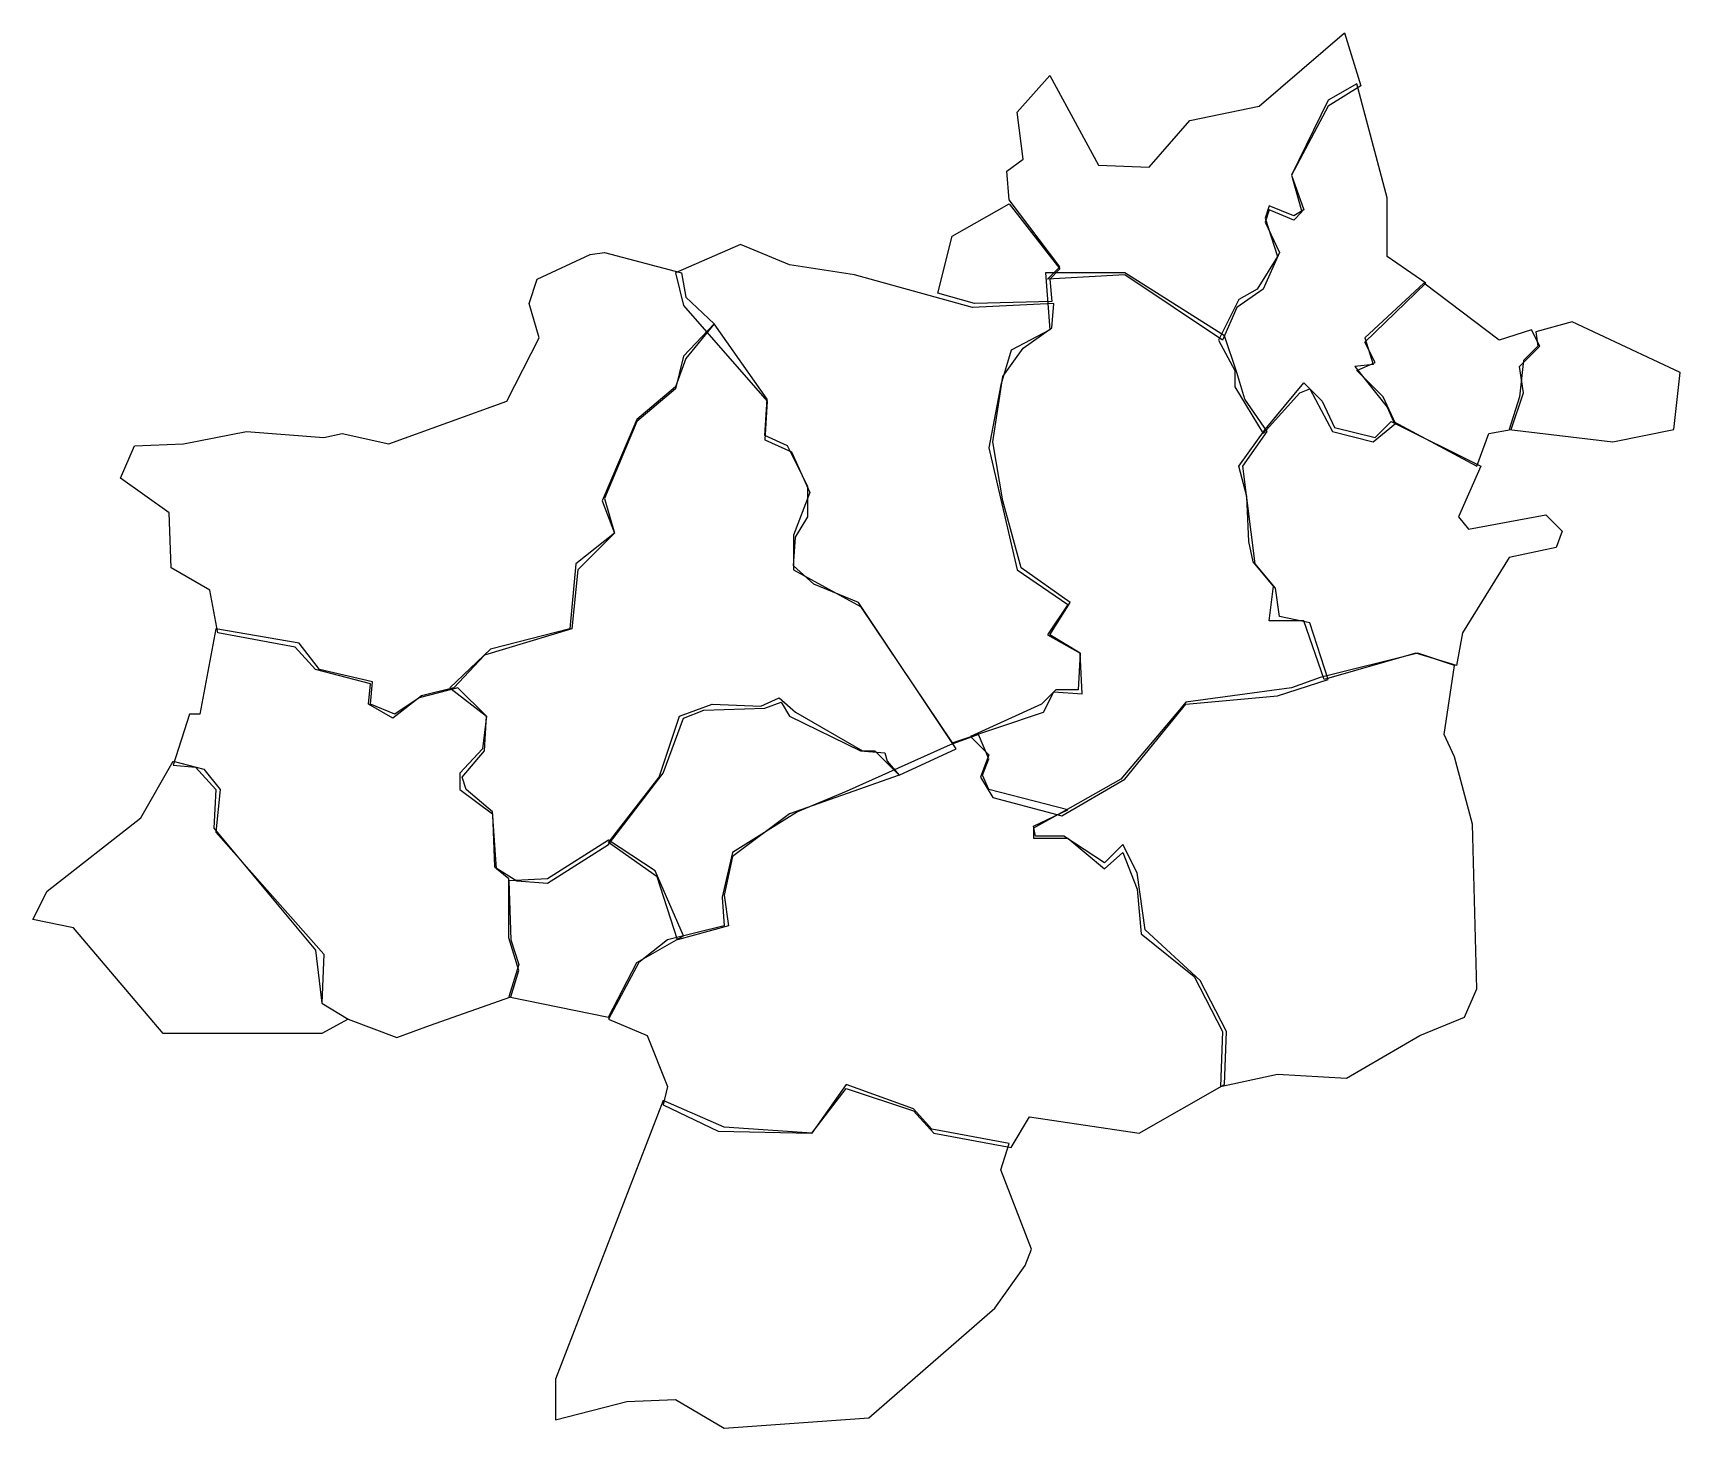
# Model space of a CAD drawing. Extents: x -95 to 559, y 176 to 731.
import ezdxf

# ---------------------------------------------------------------- set-up
doc = ezdxf.new("R2010")
doc.units = 0
doc.layers.add('Layer_1', color=7, linetype='CONTINUOUS')

msp = doc.modelspace()

# ---------------------------------------------------------------- linework, layer by layer
at = {"layer": 'Layer_1', "color": 7}
for points in [[(307.894496, 632.759556), (312.743232, 637.608284), (292.540176, 664.276316), (291.732056, 675.59002), (298.197032, 680.438756), (295.772664, 699.025564), (308.702616, 713.571756), (328.097544, 678.014388), (348.3006, 677.206268), (364.46304, 695.793076), (391.939184, 701.449924), (425.880312, 730.542324), (432.345288, 709.531148), (419.415336, 701.449924), (404.869144, 673.97378), (408.909752, 659.42758), (405.677264, 656.195092), (395.9798, 660.2357), (394.363552, 655.386972), (400.020408, 643.26514), (393.555432, 628.718948), (383.049848, 621.445844), (377.392992, 608.515892), (338.603136, 634.375796), (307.894496, 632.759556)], [(430.729048, 710.339268), (419.415336, 703.874292), (404.869144, 673.97378), (409.717872, 660.2357), (405.677264, 657.81134), (395.9798, 661.851948), (394.363552, 657.003212), (399.212288, 641.6489), (391.131064, 628.718948), (383.857968, 624.678332), (375.776744, 608.515892), (382.24172, 596.39406), (382.24172, 589.929084), (393.555432, 571.342276), (408.101632, 587.504724), (412.14224, 589.120964), (421.031584, 572.150404), (437.194024, 568.109788), (446.083368, 575.382892), (441.234632, 585.888476), (430.729048, 596.39406), (438.002144, 599.626548), (433.961536, 607.707772), (458.205192, 631.143308), (442.850872, 641.6489), (442.850872, 665.084436), (430.729048, 710.339268)], [(264.255904, 627.1027), (269.91276, 649.730116), (292.540176, 662.660068), (312.743232, 636.800164), (308.702616, 632.759556), (309.510736, 623.870212), (278.802104, 623.062092), (264.255904, 627.1027)], [(-54.952298, 566.493548), (-35.55737, 567.301668), (-10.505586, 572.150404), (20.203051, 569.726036), (27.47615, 571.342276), (46.062956, 567.301668), (92.934032, 584.272236), (105.863984, 609.324012), (101.823376, 623.062092), (105.055864, 632.759556), (126.06704, 642.45702), (131.723888, 643.26514), (162.432528, 635.183924), (164.048776, 625.48646), (175.36248, 614.980868), (163.240648, 602.050916), (160.00816, 589.120964), (144.653848, 576.191012), (131.723888, 545.482372), (135.764504, 531.7443), (121.218304, 517.1981), (118.793936, 493.762564), (84.044688, 483.25698), (71.922862, 470.327028), (58.992909, 467.09454), (47.6792, 458.205196), (37.981736, 463.862052), (38.789858, 471.943268), (16.970562, 477.600124), (8.889342, 486.489468), (-21.819295, 492.146324), (-25.051783, 509.116884), (-40.406102, 518.006228), (-41.214224, 539.825524), (-60.609153, 553.563596), (-54.952298, 566.493548)], [(160.00816, 635.183924), (163.240648, 622.253972), (196.373656, 584.272236), (195.565536, 568.917916), (206.07112, 564.06918), (213.344216, 547.90674), (206.87924, 530.93618), (206.87924, 517.1981), (233.547272, 502.651908), (269.91276, 448.507732), (306.278248, 460.629564), (310.318864, 468.71078), (321.632568, 467.90266), (320.824448, 484.0651), (308.702616, 491.338196), (316.78384, 504.268148), (297.388912, 518.006228), (290.115808, 544.674252), (286.0752, 568.109788), (290.115808, 593.9697), (298.197032, 605.283404), (309.510736, 613.364628), (310.318864, 623.062092), (277.993984, 621.445844), (231.122904, 634.375796), (205.263, 638.416412), (185.868072, 646.497628), (160.00816, 635.183924)], [(307.086376, 635.183924), (308.702616, 612.5565), (293.348296, 604.475284), (289.307688, 590.737212), (284.45896, 565.685428), (295.772664, 517.1981), (315.97572, 503.460028), (307.894496, 491.338196), (320.824448, 484.0651), (320.016328, 469.5189), (311.126984, 469.5189), (305.470128, 463.862052), (277.185856, 450.9321), (284.45896, 443.658996), (281.226472, 434.769652), (286.0752, 426.688436), (313.551352, 419.41534), (338.603136, 433.961532), (362.846792, 463.862052), (399.212288, 467.09454), (419.415336, 473.559516), (412.14224, 496.186932), (400.020408, 498.6113), (398.40416, 509.925004), (390.322944, 519.622468), (385.474208, 558.412324), (395.171672, 572.150404), (386.282336, 585.080356), (383.049848, 595.58594), (378.201112, 610.13214), (338.603136, 635.183924), (307.086376, 635.183924)], [(457.397072, 631.143308), (433.961536, 609.324012), (437.194024, 598.818428), (429.92092, 598.010308), (442.850872, 581.847868), (445.27524, 576.191012), (478.408248, 558.412324), (483.256976, 571.342276), (492.14632, 572.958524), (496.995056, 587.504724), (495.378808, 598.010308), (503.460032, 606.091524), (500.227544, 612.5565), (487.297584, 608.515892), (457.397072, 631.143308)], [(501.843784, 611.74838), (502.651904, 606.091524), (496.995056, 600.434676), (495.378808, 585.888476), (491.3382, 572.958524), (532.552424, 568.109788), (556.79608, 572.958524), (559.220448, 595.58594), (516.389984, 615.788988), (501.843784, 611.74838)], [(175.36248, 614.980868), (164.048776, 601.242796), (160.00816, 589.929084), (144.653848, 576.999132), (130.915768, 544.674252), (135.764504, 531.7443), (120.410184, 519.622468), (117.985816, 493.762564), (86.469056, 485.681348), (70.306617, 470.327028), (84.852816, 459.013316), (83.236568, 446.083364), (74.347227, 436.3859), (74.347227, 429.920924), (87.277176, 420.22346), (88.085304, 399.212284), (96.974648, 393.555428), (109.096472, 392.747308), (133.340136, 408.101628), (155.159432, 436.3859), (163.240648, 458.205196), (171.321872, 461.437684), (195.565536, 462.245804), (202.030512, 464.670172), (205.263, 459.013316), (233.547272, 445.275244), (243.244736, 444.467124), (244.052856, 441.234636), (248.901584, 435.57778), (271.529008, 446.083364), (232.739144, 504.268148), (214.960464, 511.541252), (206.87924, 518.814348), (207.68736, 530.12806), (212.536096, 538.209276), (212.536096, 550.331108), (204.454872, 566.493548), (195.565536, 570.534156), (196.373656, 585.080356), (175.36248, 614.980868)], [(394.363552, 572.958524), (409.717872, 591.545332), (416.990968, 584.272236), (421.839704, 573.766644), (438.002144, 569.726036), (444.46712, 576.191012), (480.024488, 558.412324), (471.135144, 538.209276), (475.17576, 533.360548), (505.884392, 539.017396), (512.349368, 532.55242), (509.925008, 526.087444), (491.3382, 522.046836), (472.751392, 492.146324), (470.327024, 479.216364), (454.164584, 484.0651), (417.799096, 473.559516), (409.717872, 496.995052), (395.9798, 496.995052), (397.59604, 510.733124), (389.514824, 520.430588), (387.898576, 528.511812), (387.090456, 546.2905), (383.857968, 558.412324), (394.363552, 572.958524)], [(73.539106, 470.327028), (58.184786, 466.286412), (48.487322, 459.821436), (38.789858, 463.862052), (39.59798, 472.751388), (18.586807, 477.600124), (10.505586, 488.105708), (-22.627417, 493.762564), (-29.092394, 459.821436), (-33.133003, 459.821436), (-39.59798, 439.618388), (-30.708638, 438.810268), (-22.627417, 429.920924), (-23.435539, 414.566604), (16.970562, 366.079284), (19.394929, 345.068108), (29.900515, 338.603132), (49.295444, 331.330036), (62.225397, 336.178764), (94.55028, 347.492476), (97.782768, 357.99806), (93.74216, 370.928012), (93.74216, 394.363556), (88.893424, 398.404164), (87.277176, 421.03158), (76.771594, 429.920924), (75.15535, 434.769652), (84.044688, 445.275244), (84.852816, 459.013316), (73.539106, 470.327028)], [(316.78384, 422.647828), (302.23764, 414.566604), (302.23764, 410.525996), (315.97572, 410.525996), (330.521912, 398.404164), (337.795008, 404.86914), (343.451864, 390.32294), (345.068112, 372.54426), (366.07928, 355.5737), (377.392992, 333.754404), (376.584872, 311.935108), (399.212288, 316.783836), (426.688432, 315.167596), (455.780832, 332.138156), (473.559512, 339.411252), (478.408248, 350.724964), (476.792, 416.182852), (469.518904, 442.850876), (465.478296, 451.74022), (469.518904, 479.216364), (454.972704, 484.0651), (416.182848, 474.367636), (404.869144, 470.327028), (362.846792, 464.670172), (358.806184, 459.821436), (336.986888, 433.961532), (316.78384, 422.647828)], [(160.816288, 370.119892), (152.735064, 395.171676), (133.340136, 408.909748), (153.543184, 434.769652), (161.624408, 459.013316), (174.55436, 463.862052), (193.949288, 463.053924), (201.222384, 466.286412), (207.68736, 460.629564), (234.355392, 445.275244), (239.20412, 445.275244), (248.901584, 435.57778), (205.263, 420.22346), (182.635584, 403.2529), (179.403096, 387.89858), (181.019336, 375.776748), (160.816288, 370.119892)], [(269.10464, 447.699612), (227.890416, 429.112804), (208.495488, 421.03158), (182.635584, 404.86914), (178.594968, 387.090452), (179.403096, 375.776748), (156.775672, 370.119892), (145.461968, 361.230548), (133.340136, 338.603132), (148.694456, 332.138156), (156.775672, 311.935108), (155.159432, 304.662004), (176.978728, 294.15642), (214.152336, 293.3483), (227.890416, 311.126988), (254.55844, 302.237644), (262.639664, 293.3483), (293.348296, 287.691444), (300.6214, 299.813276), (344.259984, 293.3483), (378.201112, 312.743228), (379.009232, 333.754404), (368.503648, 353.957452), (346.684352, 374.1605), (343.451864, 396.787924), (337.795008, 408.101628), (330.521912, 400.828532), (314.359472, 411.334116), (303.04576, 411.334116), (302.23764, 415.374724), (315.97572, 421.8397), (284.45896, 429.920924), (282.034592, 435.57778), (284.45896, 442.042756), (280.418344, 451.74022), (269.10464, 447.699612)], [(-39.59798, 441.234636), (-27.47615, 438.00214), (-21.011173, 429.920924), (-22.627417, 412.950364), (20.203051, 364.463036), (19.394929, 345.068108), (29.900515, 338.603132), (19.394929, 332.946276), (-43.63859, 332.946276), (-79.195959, 374.968628), (-95.3584, 378.201116), (-89.701544, 389.51482), (-52.527932, 418.607212), (-39.59798, 441.234636)], [(93.74216, 347.492476), (133.340136, 339.411252), (144.653848, 361.230548), (163.240648, 371.73614), (151.926944, 397.596044), (133.340136, 409.717876), (109.096472, 394.363556), (93.74216, 393.555428), (94.55028, 370.119892), (97.782768, 360.422428), (93.74216, 347.492476)], [(155.159432, 306.278252), (112.32896, 195.565532), (112.32896, 179.403092), (140.613232, 186.676188), (160.00816, 187.484316), (179.403096, 176.170604), (236.77976, 180.211212), (286.88332, 223.849804), (299.005152, 240.820364), (301.42952, 247.28534), (289.307688, 278.8021), (292.540176, 289.307692), (261.831536, 294.96454), (254.55844, 303.045764), (227.890416, 312.743228), (214.152336, 293.3483), (179.403096, 295.772668), (155.159432, 306.278252)]]:
    msp.add_lwpolyline(points, close=True, dxfattribs=at)

doc.saveas('drawing.dxf')
